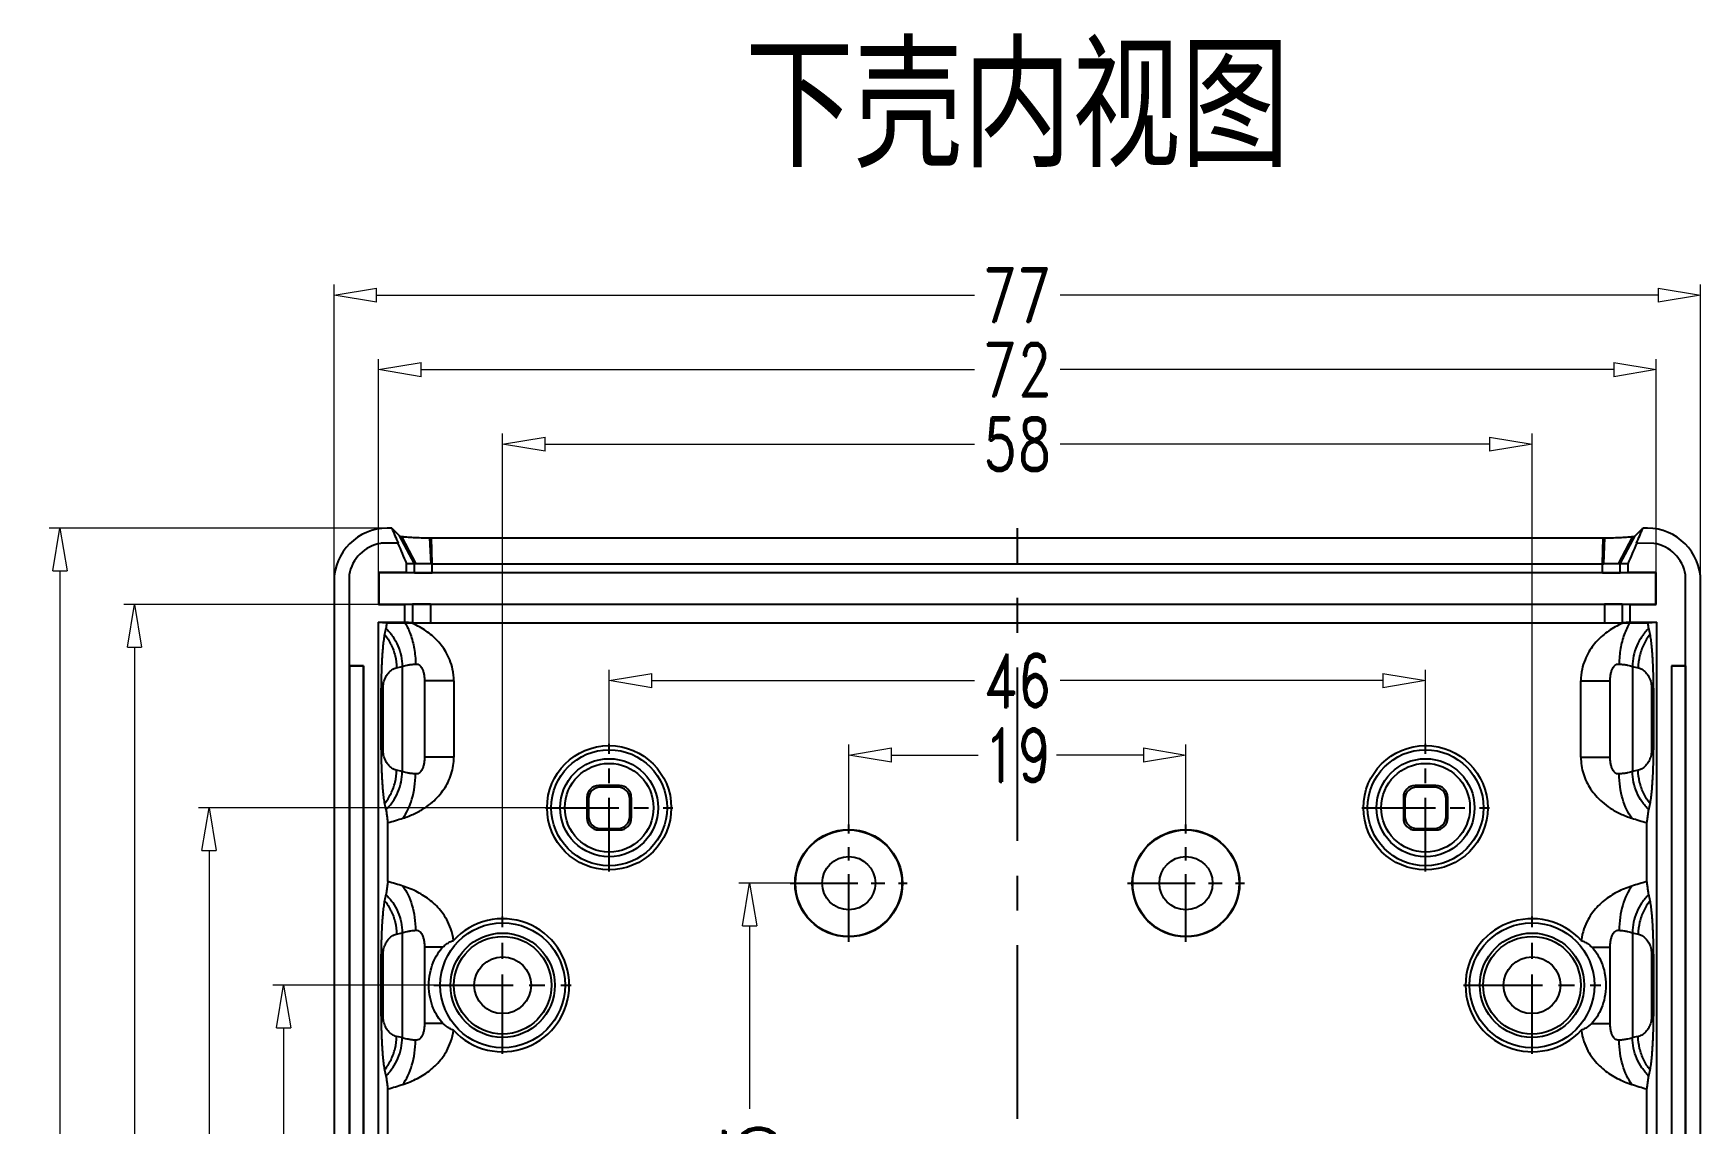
# Model space of a CAD drawing. Header units: millimetres. Extents: x 3537 to 3861, y 1181 to 1410.
# Drawn here: x 3767.1 to 3861.1, y 1327.8 to 1389.2 of the extents above; entities that cross this region are included whole.
import ezdxf
from ezdxf.enums import TextEntityAlignment as Align

# ---------------------------------------------------------------- set-up
doc = ezdxf.new("R2010")
doc.units = ezdxf.units.MM
doc.linetypes.add('CENTER', pattern=[50.8, 31.75, -6.35, 6.35, -6.35])
doc.layers.add('dim', color=82, linetype='Continuous', lineweight=9)
doc.layers.add('hatch', color=56, linetype='Continuous', lineweight=9)
doc.styles.add('ROMAND', font='romand.shx', dxfattribs={"width": 0.75, "bigfont": 'gbcbig.shx'})
doc.styles.add('楷体', font='simkai.ttf')
doc.dimstyles.new('YanXiu', dxfattribs={"dimtxt": 2.5, "dimasz": 2.2, "dimexe": 1, "dimexo": 0, "dimgap": 0.66, "dimtad": 0, "dimzin": 9, "dimdsep": 46, "dimtxsty": 'ROMAND', "dimblk": 'CLOSEDBLANK', "dimcen": 0, "dimclrd": 3, "dimclre": 3, "dimclrt": 7, "dimazin": 2, "dimtfac": 1, "dimtofl": 0, "dimtmove": 0, "dimatfit": 3, "dimldrblk": 'CLOSEDBLANK', "dimfxl": 1, "dimlwd": 5, "dimlwe": 5, "dimarcsym": 0})

# ---------------------------------------------------------------- blocks, each defined once
blk = doc.blocks.new('_ClosedBlank')
at = {"color": 0, "linetype": 'ByBlock', "lineweight": -2}
for p, q in [((-1, 0.167), (0, 0)), ((-1, 0.167), (-1, -0.167)), ((0, 0), (-1, -0.167))]:
    blk.add_line(p, q, dxfattribs=at)
blk = doc.blocks.new('*D62')
at = {"layer": 'Defpoints', "color": 0}
for p in [(458.27, 96.158), (449.795, 36.158), (458.27, 36.158)]:
    blk.add_point(p, dxfattribs=at)
at = {"layer": 'dim', "color": 3, "lineweight": 5}
for p, q in [((458.27, 96.158), (449.195, 96.158)), ((449.795, 93.758), (449.795, 68.525)), ((449.795, 38.558), (449.795, 63.79)), ((458.27, 36.158), (449.195, 36.158))]:
    blk.add_line(p, q, dxfattribs=at)
at = {"layer": 'dim', "color": 3, "lineweight": 5, "xscale": 2.4, "yscale": 2.4, "zscale": 2.4}
for p, rotation in [((449.795, 96.158), 90), ((449.795, 36.158), 270)]:
    blk.add_blockref('_ClosedBlank', p, dxfattribs=dict(at, rotation=rotation))
at = {"layer": 'dim', "color": 7, "insert": (449.795, 66.158), "char_height": 3, "attachment_point": 5, "rotation": 90, "style": 'ROMAND'}
blk.add_mtext('60', dxfattribs=at)
blk = doc.blocks.new('*D61')
at = {"layer": 'Defpoints', "color": 0}
for p in [(445.595, 106.158), (464.545, 106.158), (464.545, 26.158)]:
    blk.add_point(p, dxfattribs=at)
at = {"layer": 'dim', "color": 3, "lineweight": 5}
for p, q in [((464.545, 106.158), (444.995, 106.158)), ((445.595, 103.758), (445.595, 68.579)), ((445.595, 28.558), (445.595, 63.736)), ((464.545, 26.158), (444.995, 26.158))]:
    blk.add_line(p, q, dxfattribs=at)
at = {"layer": 'dim', "color": 3, "lineweight": 5, "xscale": 2.4, "yscale": 2.4, "zscale": 2.4}
for p, rotation in [((445.595, 106.158), 90), ((445.595, 26.158), 270)]:
    blk.add_blockref('_ClosedBlank', p, dxfattribs=dict(at, rotation=rotation))
at = {"layer": 'dim', "color": 7, "insert": (445.595, 66.158), "char_height": 3, "attachment_point": 5, "rotation": 90, "style": 'ROMAND'}
blk.add_mtext('80', dxfattribs=at)
blk = doc.blocks.new('*D60')
at = {"layer": 'Defpoints', "color": 0}
for p in [(455.138, 117.608), (441.395, 14.708), (455.138, 14.708)]:
    blk.add_point(p, dxfattribs=at)
at = {"layer": 'dim', "color": 3, "lineweight": 5}
for p, q in [((455.138, 117.608), (440.795, 117.608)), ((441.395, 115.208), (441.395, 71.097)), ((441.395, 17.108), (441.395, 61.219)), ((455.138, 14.708), (440.795, 14.708))]:
    blk.add_line(p, q, dxfattribs=at)
at = {"layer": 'dim', "color": 3, "lineweight": 5, "xscale": 2.4, "yscale": 2.4, "zscale": 2.4}
for p, rotation in [((441.395, 117.608), 90), ((441.395, 14.708), 270)]:
    blk.add_blockref('_ClosedBlank', p, dxfattribs=dict(at, rotation=rotation))
at = {"layer": 'dim', "color": 7, "insert": (441.395, 66.158), "char_height": 3, "attachment_point": 5, "rotation": 90, "style": 'ROMAND'}
blk.add_mtext('102.9', dxfattribs=at)
blk = doc.blocks.new('*D59')
at = {"layer": 'Defpoints', "color": 0}
for p in [(455.634, 121.908), (437.195, 10.408), (455.634, 10.408)]:
    blk.add_point(p, dxfattribs=at)
at = {"layer": 'dim', "color": 3, "lineweight": 5}
for p, q in [((455.634, 121.908), (436.595, 121.908)), ((437.195, 119.508), (437.195, 71.15)), ((437.195, 12.808), (437.195, 61.165)), ((455.634, 10.408), (436.595, 10.408))]:
    blk.add_line(p, q, dxfattribs=at)
at = {"layer": 'dim', "color": 3, "lineweight": 5, "xscale": 2.4, "yscale": 2.4, "zscale": 2.4}
for p, rotation in [((437.195, 121.908), 90), ((437.195, 10.408), 270)]:
    blk.add_blockref('_ClosedBlank', p, dxfattribs=dict(at, rotation=rotation))
at = {"layer": 'dim', "color": 7, "insert": (437.195, 66.158), "char_height": 3, "attachment_point": 5, "rotation": 90, "style": 'ROMAND'}
blk.add_mtext('111.5', dxfattribs=at)
blk = doc.blocks.new('*D58')
at = {"layer": 'Defpoints', "color": 0}
for p in [(514.138, 113.324), (468.138, 109.751), (514.138, 109.751)]:
    blk.add_point(p, dxfattribs=at)
at = {"layer": 'dim', "color": 3, "lineweight": 5}
for p, q in [((468.138, 109.751), (468.138, 113.923)), ((514.138, 109.751), (514.138, 113.923)), ((470.538, 113.324), (488.717, 113.324)), ((511.738, 113.324), (493.559, 113.324))]:
    blk.add_line(p, q, dxfattribs=at)
at = {"layer": 'dim', "color": 3, "lineweight": 5, "xscale": 2.4, "yscale": 2.4, "zscale": 2.4, "rotation": 180}
blk.add_blockref('_ClosedBlank', (468.138, 113.324), dxfattribs=at)
at = {"layer": 'dim', "color": 3, "lineweight": 5, "xscale": 2.4, "yscale": 2.4, "zscale": 2.4}
blk.add_blockref('_ClosedBlank', (514.138, 113.324), dxfattribs=at)
at = {"layer": 'dim', "color": 7, "insert": (491.138, 113.324), "char_height": 3, "attachment_point": 5, "style": 'ROMAND'}
blk.add_mtext('46', dxfattribs=at)
blk = doc.blocks.new('*D57')
at = {"layer": 'Defpoints', "color": 0}
for p in [(500.638, 109.124), (481.638, 105.208), (500.638, 105.208)]:
    blk.add_point(p, dxfattribs=at)
at = {"layer": 'dim', "color": 3, "lineweight": 5}
for p, q in [((481.638, 105.208), (481.638, 109.723)), ((484.038, 109.124), (488.932, 109.124)), ((498.238, 109.124), (493.345, 109.124)), ((500.638, 105.208), (500.638, 109.723))]:
    blk.add_line(p, q, dxfattribs=at)
at = {"layer": 'dim', "color": 3, "lineweight": 5, "xscale": 2.4, "yscale": 2.4, "zscale": 2.4, "rotation": 180}
blk.add_blockref('_ClosedBlank', (481.638, 109.124), dxfattribs=at)
at = {"layer": 'dim', "color": 3, "lineweight": 5, "xscale": 2.4, "yscale": 2.4, "zscale": 2.4}
blk.add_blockref('_ClosedBlank', (500.638, 109.124), dxfattribs=at)
at = {"layer": 'dim', "color": 7, "insert": (491.138, 109.124), "char_height": 3, "attachment_point": 5, "style": 'ROMAND'}
blk.add_mtext('19', dxfattribs=at)
blk = doc.blocks.new('*D56')
at = {"layer": 'Defpoints', "color": 0}
for p in [(478.338, 101.908), (476.053, 66.158), (478.338, 66.158)]:
    blk.add_point(p, dxfattribs=at)
at = {"layer": 'dim', "color": 3, "lineweight": 5}
for p, q in [((478.338, 101.908), (475.454, 101.908)), ((476.053, 99.508), (476.053, 89.186)), ((476.053, 68.558), (476.053, 78.879)), ((478.338, 66.158), (475.454, 66.158))]:
    blk.add_line(p, q, dxfattribs=at)
at = {"layer": 'dim', "color": 3, "lineweight": 5, "xscale": 2.4, "yscale": 2.4, "zscale": 2.4}
for p, rotation in [((476.053, 101.908), 90), ((476.053, 66.158), 270)]:
    blk.add_blockref('_ClosedBlank', p, dxfattribs=dict(at, rotation=rotation))
at = {"layer": 'dim', "color": 7, "insert": (476.053, 84.033), "char_height": 3, "attachment_point": 5, "rotation": 90, "style": 'ROMAND'}
blk.add_mtext('35.75', dxfattribs=at)
blk = doc.blocks.new('*D55')
at = {"layer": 'Defpoints', "color": 0}
for p in [(520.138, 126.641), (462.138, 100.026), (520.138, 100.026)]:
    blk.add_point(p, dxfattribs=at)
at = {"layer": 'dim', "color": 3, "lineweight": 5}
for p, q in [((462.138, 100.026), (462.138, 127.24)), ((520.138, 100.026), (520.138, 127.24)), ((464.538, 126.641), (488.717, 126.641)), ((517.738, 126.641), (493.559, 126.641))]:
    blk.add_line(p, q, dxfattribs=at)
at = {"layer": 'dim', "color": 3, "lineweight": 5, "xscale": 2.4, "yscale": 2.4, "zscale": 2.4, "rotation": 180}
blk.add_blockref('_ClosedBlank', (462.138, 126.641), dxfattribs=at)
at = {"layer": 'dim', "color": 3, "lineweight": 5, "xscale": 2.4, "yscale": 2.4, "zscale": 2.4}
blk.add_blockref('_ClosedBlank', (520.138, 126.641), dxfattribs=at)
at = {"layer": 'dim', "color": 7, "insert": (491.138, 126.641), "char_height": 3, "attachment_point": 5, "style": 'ROMAND'}
blk.add_mtext('58', dxfattribs=at)
blk = doc.blocks.new('*D54')
at = {"layer": 'Defpoints', "color": 0}
for p in [(527.138, 130.841), (455.138, 119.408), (527.138, 119.408)]:
    blk.add_point(p, dxfattribs=at)
at = {"layer": 'dim', "color": 3, "lineweight": 5}
for p, q in [((455.138, 119.408), (455.138, 131.44)), ((457.538, 130.841), (488.717, 130.841)), ((524.738, 130.841), (493.559, 130.841)), ((527.138, 119.408), (527.138, 131.44))]:
    blk.add_line(p, q, dxfattribs=at)
at = {"layer": 'dim', "color": 3, "lineweight": 5, "xscale": 2.4, "yscale": 2.4, "zscale": 2.4, "rotation": 180}
blk.add_blockref('_ClosedBlank', (455.138, 130.841), dxfattribs=at)
at = {"layer": 'dim', "color": 3, "lineweight": 5, "xscale": 2.4, "yscale": 2.4, "zscale": 2.4}
blk.add_blockref('_ClosedBlank', (527.138, 130.841), dxfattribs=at)
at = {"layer": 'dim', "color": 7, "insert": (491.138, 130.841), "char_height": 3, "attachment_point": 5, "style": 'ROMAND'}
blk.add_mtext('72', dxfattribs=at)
blk = doc.blocks.new('*D53')
at = {"layer": 'Defpoints', "color": 0}
for p in [(529.638, 135.041), (452.638, 118.912), (529.638, 118.912)]:
    blk.add_point(p, dxfattribs=at)
at = {"layer": 'dim', "color": 3, "lineweight": 5}
for p, q in [((452.638, 118.912), (452.638, 135.64)), ((529.638, 118.912), (529.638, 135.64)), ((455.038, 135.041), (488.717, 135.041)), ((527.238, 135.041), (493.559, 135.041))]:
    blk.add_line(p, q, dxfattribs=at)
at = {"layer": 'dim', "color": 3, "lineweight": 5, "xscale": 2.4, "yscale": 2.4, "zscale": 2.4, "rotation": 180}
blk.add_blockref('_ClosedBlank', (452.638, 135.041), dxfattribs=at)
at = {"layer": 'dim', "color": 3, "lineweight": 5, "xscale": 2.4, "yscale": 2.4, "zscale": 2.4}
blk.add_blockref('_ClosedBlank', (529.638, 135.041), dxfattribs=at)
at = {"layer": 'dim', "color": 7, "insert": (491.138, 135.041), "char_height": 3, "attachment_point": 5, "style": 'ROMAND'}
blk.add_mtext('77', dxfattribs=at)
blk = doc.blocks.new('*u63')
at = {"color": 7, "linetype": 'Continuous'}
for p, q in [((-35.246, 55.75), (-35.504, 55.75)), ((-35.246, 55.75), (-34.811, 55.315)), ((34.811, 55.315), (35.246, 55.75)), ((35.504, 55.75), (35.246, 55.75)), ((-34.886, 54.9), (-35.865, 54.9)), ((-35.865, 54.896), (-35.865, 54.9)), ((-33.972, 53.75), (-34.811, 55.315)), ((-33.88, 53.75), (-34.677, 55.284)), ((-33.036, 53.75), (-33.1, 55.206)), ((-33.013, 55.206), (33.013, 55.206)), ((-32.974, 53.75), (-33.013, 55.206)), ((32.974, 53.75), (33.013, 55.206)), ((33.036, 53.75), (33.1, 55.206)), ((33.88, 53.75), (34.677, 55.284)), ((33.972, 53.75), (34.811, 55.315)), ((35.865, 54.896), (34.886, 54.9)), ((35.865, 54.896), (35.865, 54.9)), ((-33.972, 53.75), (-34.421, 53.75)), ((-34.421, 53.25), (-34.421, 53.75)), ((-33.972, 53.235), (-33.972, 53.75)), ((-33.036, 53.75), (33.036, 53.75)), ((-32.974, 53.233), (-32.974, 53.75)), ((32.974, 53.233), (32.974, 53.75)), ((34.421, 53.75), (33.972, 53.75)), ((33.972, 53.235), (33.972, 53.75)), ((34.421, 53.25), (34.421, 53.75)), ((-38.5, 52.754), (-38.5, -52.754)), ((-37.646, 53.115), (-37.65, 53.115)), ((-37.65, 53.115), (-37.65, -53.115)), ((-34.421, 53.25), (-36, 53.25)), ((-36, 53.25), (-35.982, 53.232)), ((-36, 53.25), (-36, 51.45)), ((35.982, 53.232), (-35.982, 53.232)), ((-35.982, 53.232), (-35.982, 51.468)), ((-34.421, 53.25), (-33.972, 53.235)), ((33.972, 53.235), (34.421, 53.25)), ((36, 53.25), (34.421, 53.25)), ((36, 53.25), (35.982, 53.232)), ((35.982, 51.468), (35.982, 53.232)), ((36, 51.45), (36, 53.25)), ((37.646, 53.115), (37.65, 53.115)), ((37.646, -53.115), (37.65, 53.115)), ((38.5, -52.754), (38.5, 52.754)), ((-36, 51.45), (-35.982, 51.468)), ((-36, 51.45), (-34.521, 51.45)), ((-35.982, 51.468), (35.982, 51.468)), ((-34.521, 51.45), (-34.073, 51.465)), ((-34.521, 50.45), (-34.521, 51.45)), ((-34.073, 51.465), (-34.073, 50.428)), ((-33.074, 51.467), (-33.074, 50.425)), ((33.074, 51.467), (33.074, 50.425)), ((34.073, 51.465), (34.521, 51.45)), ((34.073, 51.465), (34.073, 50.428)), ((34.521, 51.45), (36, 51.45)), ((34.521, 50.45), (34.521, 51.45)), ((36, 51.45), (35.982, 51.468)), ((-36.023, 50.45), (-34.521, 50.45)), ((-36.023, 50.45), (-35.53, 50.425)), ((-36.023, 50.45), (-36.023, -50.45)), ((-34.073, 50.428), (-34.521, 50.45)), ((-34.507, 50.423), (-34.172, 50.423)), ((-34.172, 50.423), (34.172, 50.423)), ((34.521, 50.45), (34.073, 50.428)), ((34.172, 50.423), (34.507, 50.423)), ((34.521, 50.45), (36.023, 50.45)), ((35.53, 50.425), (36.023, 50.45)), ((36.023, -50.45), (36.023, 50.45)), ((-37.646, 48), (-36.85, 48)), ((-37.637, 47.991), (-37.646, 48)), ((-36.859, 47.991), (-37.637, 47.991)), ((-37.637, 47.991), (-37.637, -47.991)), ((-36.85, 48), (-36.859, 47.991)), ((-36.859, 47.991), (-36.859, -47.991)), ((-36.85, 48), (-36.85, -48)), ((-34.98, 47.883), (-34.659, 47.952)), ((-34.659, 47.952), (-34.659, 42.048)), ((34.659, 47.952), (34.98, 47.883)), ((34.659, 47.952), (34.659, 42.048)), ((36.859, 47.991), (36.85, 48)), ((36.85, 48), (37.646, 48)), ((36.85, 48), (36.85, -48)), ((37.637, 47.991), (36.859, 47.991)), ((36.859, 47.991), (36.859, -47.991)), ((37.646, 48), (37.637, 47.991)), ((37.637, 47.991), (37.637, -47.991)), ((-31.751, 47.149), (-33.403, 47.149)), ((-33.403, 47.149), (-33.403, 42.851)), ((-31.751, 47.149), (-31.751, 42.851)), ((31.751, 47.149), (33.403, 47.149)), ((31.751, 42.851), (31.751, 47.149)), ((33.403, 42.851), (33.403, 47.149)), ((-35.847, 46.744), (-35.738, 46.745)), ((-35.847, 43.258), (-35.847, 46.742)), ((-35.738, 43.255), (-35.738, 46.745)), ((35.847, 46.745), (35.738, 46.745)), ((35.738, 46.745), (35.738, 43.255)), ((35.847, 46.742), (35.847, 43.258)), ((-35.847, 43.255), (-35.738, 43.255)), ((35.847, 43.256), (35.738, 43.255)), ((-31.751, 42.851), (-33.403, 42.851)), ((31.751, 42.851), (33.403, 42.851)), ((-34.659, 42.048), (-34.98, 42.117)), ((34.98, 42.117), (34.659, 42.048)), ((-24.25, 40.586), (-24.163, 40.498)), ((-24.25, 40.586), (-24.25, 39.414)), ((-24.163, 40.498), (-24.163, 39.502)), ((-22.414, 41.25), (-23.586, 41.25)), ((-23.586, 41.25), (-23.498, 41.163)), ((-22.502, 41.163), (-23.498, 41.163)), ((-22.414, 41.25), (-22.502, 41.163)), ((-21.75, 40.586), (-21.837, 40.498)), ((-21.837, 39.502), (-21.837, 40.498)), ((-21.75, 39.414), (-21.75, 40.586)), ((21.75, 40.586), (21.837, 40.498)), ((21.75, 40.586), (21.75, 39.414)), ((21.837, 40.498), (21.837, 39.502)), ((22.414, 41.25), (22.502, 41.163)), ((23.586, 41.25), (22.414, 41.25)), ((23.498, 41.163), (22.502, 41.163)), ((23.586, 41.25), (23.498, 41.163)), ((24.25, 40.586), (24.163, 40.498)), ((24.163, 39.502), (24.163, 40.498)), ((24.25, 39.414), (24.25, 40.586)), ((-24.25, 39.414), (-24.163, 39.502)), ((-21.75, 39.414), (-21.837, 39.502)), ((21.75, 39.414), (21.837, 39.502)), ((24.25, 39.414), (24.163, 39.502)), ((-35.472, 35.838), (-35.472, 39.162)), ((-23.586, 38.75), (-23.498, 38.837)), ((-23.586, 38.75), (-22.414, 38.75)), ((-23.498, 38.837), (-22.502, 38.837)), ((-22.414, 38.75), (-22.502, 38.837)), ((22.414, 38.75), (22.502, 38.837)), ((22.414, 38.75), (23.586, 38.75)), ((22.502, 38.837), (23.498, 38.837)), ((23.586, 38.75), (23.498, 38.837)), ((35.472, 35.838), (35.472, 39.162)), ((-34.98, 32.883), (-34.659, 32.952)), ((-34.659, 32.952), (-34.659, 27.048)), ((34.659, 32.952), (34.98, 32.883)), ((34.659, 32.952), (34.659, 27.048)), ((-32.362, 32.149), (-33.403, 32.149)), ((-33.403, 32.149), (-33.403, 27.851)), ((32.362, 32.149), (33.403, 32.149)), ((33.403, 27.851), (33.403, 32.149)), ((-35.847, 31.744), (-35.738, 31.745)), ((-35.847, 28.258), (-35.847, 31.742)), ((-35.738, 28.255), (-35.738, 31.745)), ((35.738, 31.745), (35.738, 28.255)), ((35.847, 31.745), (35.738, 31.745)), ((35.847, 31.742), (35.847, 28.258)), ((-35.847, 28.255), (-35.738, 28.255)), ((35.847, 28.256), (35.738, 28.255)), ((-32.362, 27.851), (-33.403, 27.851)), ((32.362, 27.851), (33.403, 27.851)), ((-34.659, 27.048), (-34.98, 27.117)), ((34.98, 27.117), (34.659, 27.048)), ((-35.472, 20.838), (-35.472, 24.162)), ((35.472, 20.838), (35.472, 24.162))]:
    blk.add_line(p, q, dxfattribs=at)
at = {"color": 1, "linetype": 'CENTER', "ltscale": 0.308}
blk.add_line((0, -55.75), (0, 55.75), dxfattribs=at)
at = {"color": 1, "linetype": 'CENTER', "ltscale": 0.130674}
for p, q in [((-23, 36.406), (-23, 43.594)), ((23, 36.406), (23, 43.594)), ((-26.594, 40), (-19.406, 40)), ((19.406, 40), (26.594, 40))]:
    blk.add_line(p, q, dxfattribs=at)
at = {"color": 1, "linetype": 'CENTER', "ltscale": 0.12}
for p, q in [((-9.5, 32.45), (-9.5, 39.05)), ((9.5, 32.45), (9.5, 39.05)), ((-12.8, 35.75), (-6.2, 35.75)), ((6.2, 35.75), (12.8, 35.75))]:
    blk.add_line(p, q, dxfattribs=at)
at = {"color": 1, "linetype": 'CENTER', "ltscale": 0.140674}
for p, q in [((-29, 26.131), (-29, 33.869)), ((29, 26.131), (29, 33.869)), ((-32.869, 30), (-25.131, 30)), ((25.131, 30), (32.869, 30))]:
    blk.add_line(p, q, dxfattribs=at)
at = {"color": 7, "linetype": 'Continuous'}
for centre, radius in [((-23, 40), 3.5), ((-23, 40), 3.267), ((23, 40), 3.5), ((23, 40), 3.267), ((-23, 40), 2.762), ((-23, 40), 2.5), ((23, 40), 2.762), ((23, 40), 2.5), ((-9.5, 35.75), 3.026), ((-9.5, 35.75), 3), ((9.5, 35.75), 3.026), ((9.5, 35.75), 3), ((-9.5, 35.75), 1.5), ((9.5, 35.75), 1.5), ((-29, 30), 3.517), ((-29, 30), 2.94), ((29, 30), 3.517), ((29, 30), 2.94), ((-29, 30), 2.75), ((29, 30), 2.75), ((-29, 30), 1.6), ((29, 30), 1.6)]:
    blk.add_circle(centre, radius, dxfattribs=at)
for centre, radius, start, end in [((177.623, 145.172), 230.888, 202.78632, 203.0153), ((-177.826, 145.258), 231.108, 336.98481, 337.21357), ((-35.533, 52.783), 2.139, 98.93135, 171.06865), ((-35.925, 59.159), 4.384, 283.45851, 283.70181), ((181.333, 145.573), 234.48, 202.75046, 203.05436), ((-33.013, 65.989), 10.783, 269.53713, 269.9981), ((33.013, 65.988), 10.782, 270.00188, 270.46289), ((-181.61, 145.69), 234.781, 336.94584, 337.24934), ((35.996, 59.47), 4.703, 256.35344, 256.58023), ((35.533, 52.783), 2.139, 8.93135, 81.06865), ((-27.334, 48.124), 8.481, 166.44553, 168.79908), ((-33.855, 557.009), 506.587, 269.81059, 269.92621), ((34.001, 493.329), 442.907, 270.06555, 270.19779), ((27.331, 48.124), 8.484, 11.2011, 13.55384), ((-27.334, 41.876), 8.481, 191.20092, 193.55446), ((27.331, 41.876), 8.484, 346.44616, 348.7989), ((-27.334, 33.124), 8.481, 166.44553, 168.79908), ((27.331, 33.124), 8.484, 11.2011, 13.55384), ((-29, 30), 3.75, 222.30686, 137.69314), ((29, 30), 3.75, 42.30685, 317.69315), ((-27.334, 26.876), 8.481, 191.20092, 193.55446), ((27.331, 26.876), 8.484, 346.44616, 348.7989)]:
    blk.add_arc(centre, radius, start, end, dxfattribs=at)
for centre, major_axis, ratio, start_param, end_param in [((-35.496, 52.746), (2.127, -2.127), 0.997265, 2.357564, 3.925621), ((35.496, 52.746), (2.127, 2.127), 0.997265, -0.784029, 0.784029), ((-32.974, 53.235), (1, 0), 0.001745, -3.089233, -1.570796), ((32.974, 53.235), (1, 0), 0.001745, -1.570796, -0.05236), ((-33.074, 51.465), (1, 0), 0.001745, 1.570796, 3.089233), ((33.074, 51.465), (1, 0), 0.001745, 0.05236, 1.570796), ((-33.074, 50.428), (1, 0), 0.002618, -3.089233, -1.570796), ((33.074, 50.428), (1, 0), 0.002618, -1.570796, -0.05236), ((-23.585, 40.585), (0.47, -0.47), 0.999695, 2.356347, 3.926839), ((-23.498, 40.498), (0.47, -0.47), 0.999695, 2.356347, 3.926839), ((-22.502, 40.498), (-0.47, -0.47), 0.999695, 2.356347, 3.926839), ((-22.415, 40.585), (0.47, 0.47), 0.999695, -0.785246, 0.785246), ((22.415, 40.585), (0.47, -0.47), 0.999695, 2.356347, 3.926839), ((22.502, 40.498), (0.47, -0.47), 0.999695, 2.356347, 3.926839), ((23.498, 40.498), (-0.47, -0.47), 0.999695, 2.356347, 3.926839), ((23.585, 40.585), (0.47, 0.47), 0.999695, -0.785246, 0.785246), ((-23.498, 39.502), (0.47, 0.47), 0.999695, 2.356347, 3.926839), ((-22.502, 39.502), (-0.47, 0.47), 0.999695, 2.356347, 3.926839), ((22.502, 39.502), (0.47, 0.47), 0.999695, 2.356347, 3.926839), ((23.498, 39.502), (-0.47, 0.47), 0.999695, 2.356347, 3.926839), ((-23.585, 39.415), (0.47, 0.47), 0.999695, -3.926839, -2.356347), ((-22.415, 39.415), (0.47, -0.47), 0.999695, -0.785246, 0.785246), ((22.415, 39.415), (0.47, 0.47), 0.999695, -3.926839, -2.356347), ((23.585, 39.415), (0.47, -0.47), 0.999695, -0.785246, 0.785246)]:
    blk.add_ellipse(centre, major_axis=major_axis, ratio=ratio, start_param=start_param, end_param=end_param, dxfattribs=at)
for points, start_tangent, end_tangent in [([(-34.811, 55.315), (-34.797, 55.308), (-34.77, 55.3), (-34.73, 55.292), (-34.677, 55.284)], (0.707107, -0.707107), (0.992047, -0.125871)), ([(-34.677, 55.284), (-34.421, 55.259), (-34.044, 55.234), (-33.584, 55.215), (-33.1, 55.206)], (0.992047, -0.125869), (0.999967, -0.008109)), ([(33.1, 55.206), (33.584, 55.215), (34.044, 55.234), (34.421, 55.259), (34.677, 55.284)], (0.999967, 0.008109), (0.992047, 0.125869)), ([(34.677, 55.284), (34.73, 55.292), (34.77, 55.3), (34.797, 55.308), (34.811, 55.315)], (0.992047, 0.125871), (0.707107, 0.707107)), ([(-33.88, 53.75), (-33.943, 53.749), (-33.972, 53.75)], (-1, -0.000083), (-1, 0)), ([(-33.036, 53.75), (-33.383, 53.749), (-33.677, 53.749), (-33.88, 53.75)], (-1, -0.000018), (-1, -0.000083)), ([(33.88, 53.75), (33.679, 53.749), (33.383, 53.749), (33.036, 53.75)], (-1, 0.000066), (-1, 0.000004)), ([(33.972, 53.75), (33.945, 53.749), (33.88, 53.75)], (-1, 0), (-1, 0.000066)), ([(-35.53, 50.425), (-35.547, 50.297), (-35.563, 50.191), (-35.579, 50.112)], (-0.129541, -0.991574), (-0.235107, -0.971969)), ([(-35.579, 50.112), (-35.194, 49.653), (-34.905, 49.126), (-34.724, 48.551), (-34.659, 47.952)], (0.715817, -0.698288), (0.010979, -0.99994)), ([(-34.507, 50.423), (-34.195, 49.77), (-33.987, 48.972), (-33.903, 48.098)], (0.537477, -0.843278), (0.021604, -0.999767)), ([(-31.751, 47.149), (-31.819, 47.799), (-31.983, 48.338), (-32.201, 48.781), (-32.456, 49.155), (-32.741, 49.478), (-33.06, 49.766), (-33.41, 50.021), (-33.783, 50.24), (-34.172, 50.423)], (-0.000518, 1), (-0.922328, 0.386408)), ([(34.172, 50.423), (33.784, 50.24), (33.411, 50.022), (33.062, 49.768), (32.744, 49.481), (32.459, 49.159), (32.204, 48.785), (31.984, 48.342), (31.819, 47.801), (31.751, 47.149)], (-0.922328, -0.386407), (-0.00052, -1)), ([(34.507, 50.423), (34.195, 49.77), (33.987, 48.972), (33.903, 48.098)], (-0.537496, -0.843267), (-0.021605, -0.999767)), ([(35.579, 50.112), (35.194, 49.653), (34.905, 49.126), (34.724, 48.551), (34.659, 47.952)], (-0.715817, -0.698288), (-0.010979, -0.99994)), ([(35.579, 50.112), (35.563, 50.191), (35.547, 50.297), (35.53, 50.425)], (-0.23499, 0.971998), (-0.129575, 0.99157)), ([(-35.654, 49.772), (-35.68, 49.621), (-35.704, 49.463), (-35.724, 49.299), (-35.743, 49.128), (-35.76, 48.947), (-35.777, 48.75), (-35.792, 48.531), (-35.807, 48.29), (-35.819, 48.029), (-35.83, 47.744), (-35.839, 47.432), (-35.845, 47.096), (-35.847, 46.742)], (-0.194657, -0.980871), (-0.000112, -1)), ([(-35.654, 49.772), (-35.291, 49.199), (-35.062, 48.559), (-34.98, 47.883)], (0.625887, -0.779914), (0.010979, -0.99994)), ([(35.654, 49.772), (35.291, 49.199), (35.062, 48.559), (34.98, 47.883)], (-0.625887, -0.779914), (-0.010979, -0.99994)), ([(35.847, 46.742), (35.845, 47.091), (35.839, 47.424), (35.831, 47.733), (35.82, 48.013), (35.808, 48.27), (35.794, 48.507), (35.779, 48.724), (35.763, 48.922), (35.745, 49.107), (35.726, 49.283), (35.705, 49.453), (35.681, 49.617), (35.654, 49.772)], (-0.000114, 1), (-0.194657, 0.980871)), ([(-34.659, 47.952), (-34.553, 47.996), (-34.386, 48.037), (-34.167, 48.071), (-33.903, 48.098)], (0.850271, 0.526346), (0.996608, 0.082294)), ([(-33.903, 48.098), (-33.777, 48.083), (-33.667, 48.018), (-33.574, 47.906), (-33.501, 47.755), (-33.447, 47.572), (-33.414, 47.366), (-33.403, 47.149)], (0.996617, 0.082188), (0.000047, -1)), ([(33.403, 47.149), (33.414, 47.366), (33.447, 47.572), (33.501, 47.755), (33.575, 47.906), (33.667, 48.018), (33.777, 48.083), (33.903, 48.098)], (0.000047, 1), (0.996616, -0.082197)), ([(33.903, 48.098), (34.167, 48.071), (34.386, 48.037), (34.552, 47.996), (34.659, 47.952)], (0.996569, -0.082761), (0.851284, -0.524705)), ([(-35.738, 46.745), (-35.731, 46.885), (-35.707, 47.034), (-35.666, 47.18), (-35.61, 47.318), (-35.54, 47.449), (-35.456, 47.568), (-35.357, 47.675), (-35.245, 47.766), (-35.119, 47.837), (-34.98, 47.883)], (0.000111, 1), (0.977841, 0.209349)), ([(34.98, 47.883), (35.119, 47.837), (35.246, 47.765), (35.358, 47.674), (35.456, 47.568), (35.54, 47.448), (35.61, 47.318), (35.666, 47.179), (35.707, 47.033), (35.731, 46.885), (35.738, 46.745)], (0.977841, -0.209349), (0.000109, -1)), ([(-35.847, 43.258), (-35.845, 42.909), (-35.839, 42.576), (-35.831, 42.267), (-35.82, 41.987), (-35.808, 41.73), (-35.794, 41.493), (-35.779, 41.276), (-35.763, 41.078), (-35.745, 40.893), (-35.726, 40.717), (-35.705, 40.547), (-35.681, 40.383), (-35.654, 40.228)], (0.000114, -1), (0.194657, -0.980871)), ([(-34.98, 42.117), (-35.119, 42.163), (-35.246, 42.235), (-35.358, 42.326), (-35.456, 42.432), (-35.54, 42.552), (-35.61, 42.682), (-35.666, 42.821), (-35.707, 42.967), (-35.731, 43.115), (-35.738, 43.255)], (-0.977841, 0.209349), (-0.000109, 1)), ([(35.738, 43.255), (35.731, 43.115), (35.707, 42.966), (35.666, 42.82), (35.61, 42.682), (35.54, 42.551), (35.456, 42.432), (35.357, 42.325), (35.245, 42.234), (35.119, 42.163), (34.98, 42.117)], (-0.000111, -1), (-0.977841, -0.209349)), ([(35.654, 40.228), (35.68, 40.379), (35.704, 40.537), (35.724, 40.701), (35.743, 40.872), (35.76, 41.053), (35.777, 41.25), (35.792, 41.469), (35.807, 41.71), (35.819, 41.971), (35.83, 42.256), (35.839, 42.568), (35.845, 42.904), (35.847, 43.258)], (0.194657, 0.980871), (0.000112, 1)), ([(-34.622, 39.413), (-33.977, 39.664), (-33.416, 39.975), (-32.962, 40.315), (-32.603, 40.669), (-32.313, 41.042), (-32.076, 41.451), (-31.898, 41.9), (-31.787, 42.373), (-31.751, 42.851)], (0.953596, 0.301088), (0.000518, 1)), ([(-33.403, 42.851), (-33.414, 42.634), (-33.447, 42.428), (-33.501, 42.245), (-33.574, 42.094), (-33.667, 41.982), (-33.777, 41.917), (-33.903, 41.902)], (-0.000047, -1), (-0.996617, 0.082182)), ([(31.751, 42.851), (31.787, 42.375), (31.895, 41.907), (32.07, 41.465), (32.301, 41.06), (32.589, 40.685), (32.951, 40.325), (33.409, 39.98), (33.977, 39.664), (34.622, 39.413)], (0.000519, -1), (0.953596, -0.301088)), ([(33.903, 41.902), (33.777, 41.917), (33.667, 41.982), (33.575, 42.094), (33.501, 42.245), (33.447, 42.428), (33.414, 42.634), (33.403, 42.851)], (-0.996616, -0.082202), (-0.000047, 1)), ([(-35.654, 40.228), (-35.291, 40.801), (-35.062, 41.441), (-34.98, 42.117)], (0.625887, 0.779914), (0.010979, 0.99994)), ([(-35.579, 39.888), (-35.194, 40.347), (-34.905, 40.874), (-34.724, 41.449), (-34.659, 42.048)], (0.715817, 0.698288), (0.010979, 0.99994)), ([(-33.903, 41.902), (-34.167, 41.929), (-34.386, 41.963), (-34.553, 42.004), (-34.659, 42.048)], (-0.996608, 0.082294), (-0.850271, 0.526345)), ([(-34.622, 39.413), (-34.334, 39.892), (-34.11, 40.492), (-33.964, 41.175), (-33.903, 41.902)], (0.609233, 0.792991), (0.021605, 0.999767)), ([(34.659, 42.048), (34.552, 42.004), (34.386, 41.963), (34.167, 41.929), (33.903, 41.902)], (-0.851283, -0.524707), (-0.996569, -0.082762)), ([(34.622, 39.413), (34.334, 39.892), (34.11, 40.492), (33.964, 41.175), (33.903, 41.902)], (-0.60923, 0.792993), (-0.021604, 0.999767)), ([(35.579, 39.888), (35.194, 40.347), (34.905, 40.874), (34.724, 41.449), (34.659, 42.048)], (-0.715817, 0.698288), (-0.010979, 0.99994)), ([(35.654, 40.228), (35.291, 40.801), (35.062, 41.441), (34.98, 42.117)], (-0.625887, 0.779914), (-0.010979, 0.99994)), ([(-35.579, 39.888), (-35.562, 39.801), (-35.546, 39.696), (-35.531, 39.584), (-35.516, 39.472), (-35.502, 39.362), (-35.487, 39.258), (-35.472, 39.162)], (0.235107, -0.971969), (0.162054, -0.986782)), ([(35.472, 39.162), (35.485, 39.242), (35.497, 39.328), (35.509, 39.419), (35.522, 39.513), (35.534, 39.608), (35.547, 39.706), (35.562, 39.802), (35.579, 39.888)], (0.162053, 0.986782), (0.234989, 0.971998)), ([(-35.472, 39.162), (-35.032, 39.285), (-34.622, 39.413)], (0.969143, 0.2465), (0.95357, 0.30117)), ([(34.622, 39.413), (35.032, 39.285), (35.472, 39.162)], (0.95354, -0.301266), (0.969146, -0.246487)), ([(-35.472, 35.838), (-35.485, 35.758), (-35.497, 35.672), (-35.509, 35.581), (-35.522, 35.487), (-35.534, 35.392), (-35.547, 35.294), (-35.562, 35.198), (-35.579, 35.112)], (-0.162054, -0.986782), (-0.235107, -0.971969)), ([(-34.622, 35.587), (-35.032, 35.715), (-35.472, 35.838)], (-0.95357, 0.30117), (-0.969143, 0.2465)), ([(35.472, 35.838), (35.032, 35.715), (34.622, 35.587)], (-0.969146, -0.246488), (-0.95354, -0.301266)), ([(35.579, 35.112), (35.562, 35.199), (35.546, 35.304), (35.531, 35.416), (35.516, 35.528), (35.502, 35.638), (35.487, 35.742), (35.472, 35.838)], (-0.23499, 0.971998), (-0.162053, 0.986782)), ([(-35.654, 34.772), (-35.68, 34.621), (-35.704, 34.463), (-35.724, 34.299), (-35.743, 34.128), (-35.76, 33.947), (-35.777, 33.75), (-35.792, 33.531), (-35.807, 33.29), (-35.819, 33.029), (-35.83, 32.744), (-35.839, 32.432), (-35.845, 32.096), (-35.847, 31.742)], (-0.194657, -0.980871), (-0.000112, -1)), ([(-35.654, 34.772), (-35.291, 34.199), (-35.062, 33.559), (-34.98, 32.883)], (0.625887, -0.779914), (0.010979, -0.99994)), ([(-35.579, 35.112), (-35.194, 34.653), (-34.905, 34.126), (-34.724, 33.551), (-34.659, 32.952)], (0.715817, -0.698288), (0.010979, -0.99994)), ([(-34.622, 35.587), (-34.334, 35.108), (-34.11, 34.508), (-33.964, 33.825), (-33.903, 33.098)], (0.60923, -0.792993), (0.021604, -0.999767)), ([(-31.773, 32.524), (-31.921, 33.171), (-32.152, 33.695), (-32.427, 34.117), (-32.73, 34.467), (-33.057, 34.764), (-33.416, 35.025), (-33.801, 35.249), (-34.206, 35.437), (-34.622, 35.587)], (-0.118518, 0.992952), (-0.953596, 0.301089)), ([(34.622, 35.587), (34.206, 35.437), (33.803, 35.25), (33.418, 35.026), (33.06, 34.766), (32.732, 34.469), (32.429, 34.12), (32.154, 33.697), (31.921, 33.173), (31.773, 32.524)], (-0.953597, -0.301087), (-0.118518, -0.992952)), ([(34.622, 35.587), (34.334, 35.108), (34.11, 34.508), (33.964, 33.825), (33.903, 33.098)], (-0.60924, -0.792986), (-0.021605, -0.999767)), ([(35.579, 35.112), (35.194, 34.653), (34.905, 34.126), (34.724, 33.551), (34.659, 32.952)], (-0.715817, -0.698288), (-0.010979, -0.99994)), ([(35.654, 34.772), (35.291, 34.199), (35.062, 33.559), (34.98, 32.883)], (-0.625887, -0.779914), (-0.010979, -0.99994)), ([(35.847, 31.742), (35.845, 32.091), (35.839, 32.424), (35.831, 32.733), (35.82, 33.013), (35.808, 33.27), (35.794, 33.507), (35.779, 33.724), (35.763, 33.922), (35.745, 34.107), (35.726, 34.283), (35.705, 34.453), (35.681, 34.617), (35.654, 34.772)], (-0.000114, 1), (-0.194657, 0.980871)), ([(-35.738, 31.745), (-35.731, 31.885), (-35.707, 32.034), (-35.666, 32.18), (-35.61, 32.318), (-35.54, 32.449), (-35.456, 32.568), (-35.357, 32.675), (-35.245, 32.766), (-35.119, 32.837), (-34.98, 32.883)], (0.000111, 1), (0.977841, 0.209349)), ([(-34.659, 32.952), (-34.553, 32.996), (-34.386, 33.037), (-34.167, 33.071), (-33.903, 33.098)], (0.850271, 0.526346), (0.996608, 0.082294)), ([(-33.903, 33.098), (-33.777, 33.083), (-33.667, 33.018), (-33.574, 32.906), (-33.501, 32.755), (-33.447, 32.572), (-33.414, 32.366), (-33.403, 32.149)], (0.996617, 0.082188), (0.000047, -1)), ([(33.403, 32.149), (33.414, 32.366), (33.447, 32.572), (33.501, 32.755), (33.575, 32.906), (33.667, 33.018), (33.777, 33.083), (33.903, 33.098)], (0.000047, 1), (0.996616, -0.082197)), ([(33.903, 33.098), (34.167, 33.071), (34.386, 33.037), (34.552, 32.996), (34.659, 32.952)], (0.996569, -0.082761), (0.851284, -0.524705)), ([(34.98, 32.883), (35.119, 32.837), (35.246, 32.765), (35.358, 32.674), (35.456, 32.568), (35.54, 32.448), (35.61, 32.318), (35.666, 32.179), (35.707, 32.033), (35.731, 31.885), (35.738, 31.745)], (0.977841, -0.209349), (0.000109, -1)), ([(-33.156, 30), (-33.089, 30.689), (-32.914, 31.282), (-32.661, 31.774), (-32.362, 32.149)], (0, 1), (0.70216, 0.712019)), ([(-32.362, 32.149), (-32.176, 32.312), (-31.978, 32.438), (-31.773, 32.524)], (0.702261, 0.71192), (0.954693, 0.297591)), ([(31.773, 32.524), (31.983, 32.436), (32.182, 32.308), (32.362, 32.149)], (0.954693, -0.297591), (0.702262, -0.711919)), ([(32.362, 32.149), (32.661, 31.774), (32.912, 31.287), (33.088, 30.692), (33.156, 30)], (0.70216, -0.712019), (0, -1)), ([(-32.362, 27.851), (-32.661, 28.226), (-32.912, 28.713), (-33.088, 29.308), (-33.156, 30)], (-0.70216, 0.712019), (0, 1)), ([(33.156, 30), (33.089, 29.311), (32.914, 28.718), (32.661, 28.226), (32.362, 27.851)], (0, -1), (-0.70216, -0.712019)), ([(-35.847, 28.258), (-35.845, 27.909), (-35.839, 27.576), (-35.831, 27.267), (-35.82, 26.987), (-35.808, 26.73), (-35.794, 26.493), (-35.779, 26.276), (-35.763, 26.078), (-35.745, 25.893), (-35.726, 25.717), (-35.705, 25.547), (-35.681, 25.383), (-35.654, 25.228)], (0.000114, -1), (0.194657, -0.980871)), ([(-34.98, 27.117), (-35.119, 27.163), (-35.246, 27.235), (-35.358, 27.326), (-35.456, 27.432), (-35.54, 27.552), (-35.61, 27.682), (-35.666, 27.821), (-35.707, 27.967), (-35.731, 28.115), (-35.738, 28.255)], (-0.977841, 0.209349), (-0.000109, 1)), ([(35.738, 28.255), (35.731, 28.115), (35.707, 27.966), (35.666, 27.82), (35.61, 27.682), (35.54, 27.551), (35.456, 27.432), (35.357, 27.325), (35.245, 27.234), (35.119, 27.163), (34.98, 27.117)], (-0.000111, -1), (-0.977841, -0.209349)), ([(35.654, 25.228), (35.68, 25.379), (35.704, 25.537), (35.724, 25.701), (35.743, 25.872), (35.76, 26.053), (35.777, 26.25), (35.792, 26.469), (35.807, 26.71), (35.819, 26.971), (35.83, 27.256), (35.839, 27.568), (35.845, 27.904), (35.847, 28.258)], (0.194657, 0.980871), (0.000112, 1)), ([(-34.622, 24.413), (-34.206, 24.563), (-33.803, 24.75), (-33.418, 24.974), (-33.06, 25.234), (-32.732, 25.531), (-32.429, 25.88), (-32.154, 26.303), (-31.921, 26.827), (-31.773, 27.476)], (0.953596, 0.301088), (0.118518, 0.992952)), ([(-33.403, 27.851), (-33.414, 27.634), (-33.447, 27.428), (-33.501, 27.245), (-33.574, 27.094), (-33.667, 26.982), (-33.777, 26.917), (-33.903, 26.902)], (-0.000047, -1), (-0.996617, 0.082182)), ([(-31.773, 27.476), (-31.983, 27.564), (-32.182, 27.692), (-32.362, 27.851)], (-0.954693, 0.297591), (-0.702262, 0.711919)), ([(32.362, 27.851), (32.176, 27.688), (31.978, 27.562), (31.773, 27.476)], (-0.702261, -0.711919), (-0.954693, -0.297591)), ([(31.773, 27.476), (31.921, 26.829), (32.152, 26.305), (32.427, 25.883), (32.73, 25.533), (33.057, 25.236), (33.416, 24.975), (33.801, 24.751), (34.206, 24.563), (34.622, 24.413)], (0.118518, -0.992952), (0.953596, -0.301088)), ([(33.903, 26.902), (33.777, 26.917), (33.667, 26.982), (33.575, 27.094), (33.501, 27.245), (33.447, 27.428), (33.414, 27.634), (33.403, 27.851)], (-0.996616, -0.082202), (-0.000047, 1)), ([(-35.654, 25.228), (-35.291, 25.801), (-35.062, 26.441), (-34.98, 27.117)], (0.625887, 0.779914), (0.010979, 0.99994)), ([(-35.579, 24.888), (-35.194, 25.347), (-34.905, 25.874), (-34.724, 26.449), (-34.659, 27.048)], (0.715817, 0.698288), (0.010979, 0.99994)), ([(-33.903, 26.902), (-34.167, 26.929), (-34.386, 26.963), (-34.553, 27.004), (-34.659, 27.048)], (-0.996608, 0.082294), (-0.850271, 0.526345)), ([(-34.622, 24.413), (-34.334, 24.892), (-34.11, 25.492), (-33.964, 26.175), (-33.903, 26.902)], (0.609233, 0.792991), (0.021605, 0.999767)), ([(34.659, 27.048), (34.552, 27.004), (34.386, 26.963), (34.167, 26.929), (33.903, 26.902)], (-0.851283, -0.524707), (-0.996569, -0.082762)), ([(34.622, 24.413), (34.334, 24.892), (34.11, 25.492), (33.964, 26.175), (33.903, 26.902)], (-0.60923, 0.792993), (-0.021604, 0.999767)), ([(35.579, 24.888), (35.194, 25.347), (34.905, 25.874), (34.724, 26.449), (34.659, 27.048)], (-0.715817, 0.698288), (-0.010979, 0.99994)), ([(35.654, 25.228), (35.291, 25.801), (35.062, 26.441), (34.98, 27.117)], (-0.625887, 0.779914), (-0.010979, 0.99994)), ([(-35.579, 24.888), (-35.562, 24.801), (-35.546, 24.696), (-35.531, 24.584), (-35.516, 24.472), (-35.502, 24.362), (-35.487, 24.258), (-35.472, 24.162)], (0.235107, -0.971969), (0.162054, -0.986782)), ([(35.472, 24.162), (35.485, 24.242), (35.497, 24.328), (35.509, 24.419), (35.522, 24.513), (35.534, 24.608), (35.547, 24.706), (35.562, 24.802), (35.579, 24.888)], (0.162053, 0.986782), (0.234989, 0.971998)), ([(-35.472, 24.162), (-35.032, 24.285), (-34.622, 24.413)], (0.969143, 0.2465), (0.95357, 0.30117)), ([(34.622, 24.413), (35.032, 24.285), (35.472, 24.162)], (0.95354, -0.301266), (0.969146, -0.246487))]:
    blk.add_spline(points, degree=3, dxfattribs=dict(at, start_tangent=start_tangent, end_tangent=end_tangent))
at = {"layer": 'dim'}
for base, p1, p2, picture, middle in [((38.5, 68.883), (-38.5, 52.754), (38.5, 52.754), '*D53', (0, 68.883)), ((36, 64.683), (-36, 53.25), (36, 53.25), '*D54', (0, 64.683)), ((29, 60.483), (-29, 33.869), (29, 33.869), '*D55', (0, 60.483)), ((23, 47.166), (-23, 43.594), (23, 43.594), '*D58', (0, 47.166)), ((9.5, 42.966), (-9.5, 39.05), (9.5, 39.05), '*D57', (0, 42.966))]:
    dim = blk.add_linear_dim(base=base, p1=p1, p2=p2, dimstyle='YanXiu', override={"dimtxt": 3, "dimasz": 2.4, "dimexe": 0.5997, "dimgap": 0.5997, "dimzin": 8}, dxfattribs=at)
    dim.commit()
    dim.dimension.update_dxf_attribs({"geometry": picture, "text_midpoint": middle, "insert": (-491.138, -66.158)})
for base, p1, p2, picture, middle in [((-53.944, -55.75), (-35.504, 55.75), (-35.504, -55.75), '*D59', (-53.944, 0)), ((-49.744, -51.45), (-36, 51.45), (-36, -51.45), '*D60', (-49.744, 0)), ((-45.544, 40), (-26.594, -40), (-26.594, 40), '*D61', (-45.544, 0)), ((-15.085, 0), (-12.8, 35.75), (-12.8, 0), '*D56', (-15.085, 17.875)), ((-41.344, -30), (-32.869, 30), (-32.869, -30), '*D62', (-41.344, 0))]:
    dim = blk.add_linear_dim(base=base, p1=p1, p2=p2, angle=90, dimstyle='YanXiu', override={"dimtxt": 3, "dimasz": 2.4, "dimexe": 0.5997, "dimgap": 0.5997, "dimzin": 8}, dxfattribs=at)
    dim.commit()
    dim.dimension.update_dxf_attribs({"geometry": picture, "text_midpoint": middle, "insert": (-491.138, -66.158)})

msp = doc.modelspace()

# ---------------------------------------------------------------- block references
msp.add_blockref('*u63', (3822.572, 1305.617))

# ---------------------------------------------------------------- texts
at = {"layer": 'hatch', "color": 6, "style": '楷体', "width": 0.75}
msp.add_text('下壳内视图', height=6, dxfattribs=at).set_placement((3822.572, 1385.455), align=Align.MIDDLE)

doc.saveas('drawing.dxf')
